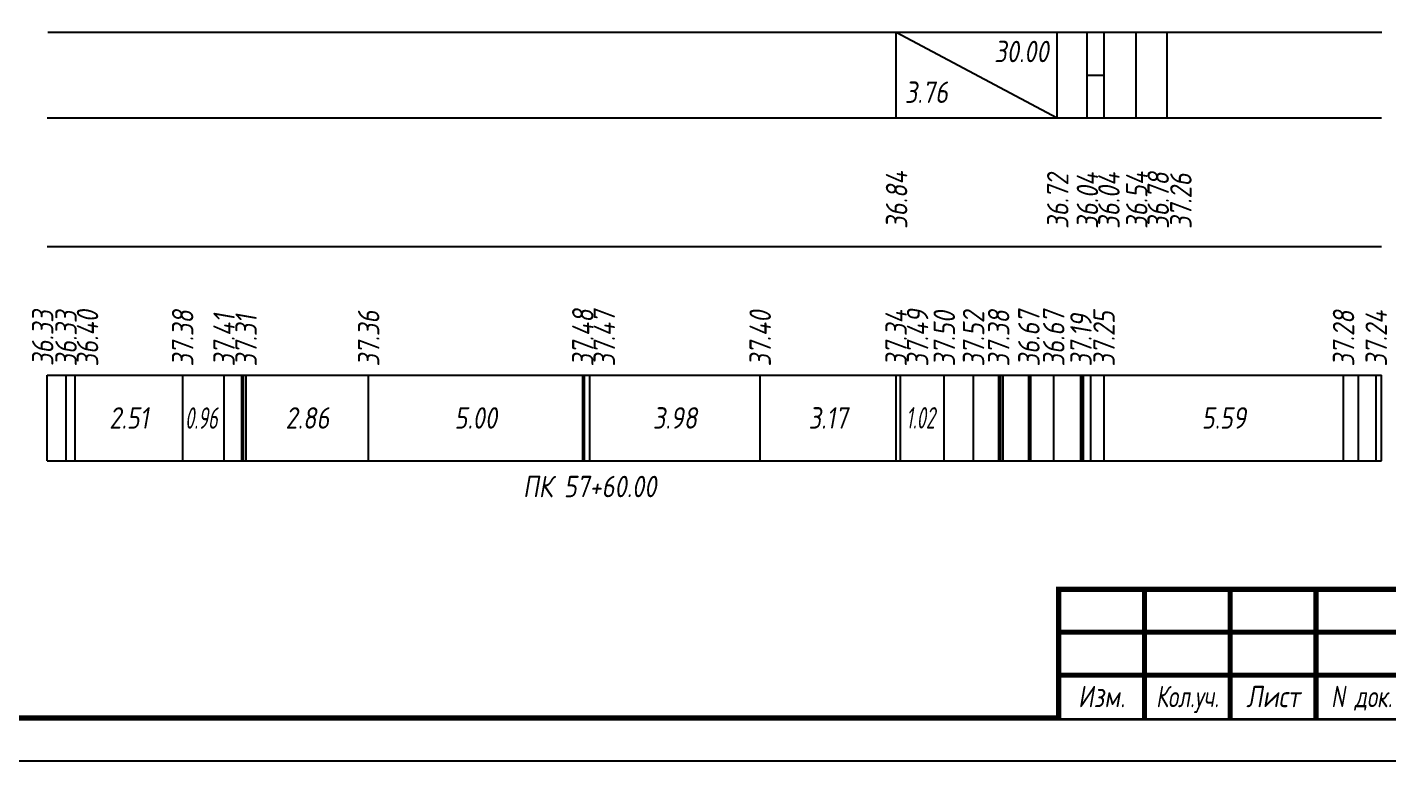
# Model space of a CAD drawing. Extents: x -717 to 1451, y -133302 to 233.
# Drawn here: x 79.7 to 238.3, y -90629.4 to -90543.8 of the extents above; entities that cross this region are included whole.
import ezdxf
from ezdxf.enums import TextEntityAlignment as Align

# ---------------------------------------------------------------- set-up
doc = ezdxf.new("R2010")
doc.units = 0
for name, color, linetype in [('Зарамочное оформление', 7, 'Continuous'), ('Код_510', 7, 'Continuous'), ('Код_516', 1, 'Continuous'), ('Подписи поперечников', 7, 'Continuous'), ('Таблица', 7, 'Continuous')]:
    doc.layers.add(name, color=color, linetype=linetype)
doc.styles.add('М', font='romand.shx', dxfattribs={"width": 0.8, "oblique": 10, "height": 2.5})

# ---------------------------------------------------------------- blocks, each defined once
blk = doc.blocks.new('Штамп')
at = {"linetype": 'Continuous'}
blk.add_wipeout([(199.95, -411.25), (384.95, -411.25), (384.95, -426.25), (199.95, -426.25)], dxfattribs=at).dxf.layer = 'Зарамочное оформление'
at = {"layer": 'Зарамочное оформление', "linetype": 'Continuous', "lineweight": -3, "const_width": 0.6, "flags": 128}
for points in [[(199.95, -426.25), (199.95, -411.25), (384.95, -411.25)], [(209.95, -411.25), (209.95, -426.25)], [(219.95, -411.25), (219.95, -426.25)], [(229.95, -411.25), (229.95, -426.25)], [(199.95, -416.25), (264.95, -416.25)], [(199.95, -421.25), (264.95, -421.25)]]:
    blk.add_lwpolyline(points, dxfattribs=at)
at = {"layer": 'Зарамочное оформление', "linetype": 'Continuous', "style": 'М', "oblique": 10}
for s, width, p in [('Изм.', 0.8, (204.95, -423.75)), ('Кол.уч.', 0.7, (214.95, -423.75)), ('Лист', 0.8, (224.95, -423.75)), ('N док.', 0.7, (235.28, -423.75))]:
    blk.add_text(s, height=2.5, dxfattribs=dict(at, width=width)).set_placement(p, align=Align.MIDDLE_CENTER)
blk = doc.blocks.new('шифр')
blk.add_blockref('Штамп', (0, -90258))

msp = doc.modelspace()

# ---------------------------------------------------------------- linework, layer by layer
at = {"flags": 128}
msp.add_lwpolyline([(-30.054, -90629.421), (389.946, -90629.421), (389.946, -90332.421), (-30.054, -90332.421)], close=True, dxfattribs=at)
at = {"const_width": 0.6, "flags": 128}
msp.add_lwpolyline([(-10.054, -90624.421), (384.946, -90624.421), (384.946, -90337.421), (-10.054, -90337.421)], close=True, dxfattribs=at)
at = {"layer": 'Код_510'}
for p, q in [((82.012, -90594.421), (82.012, -90584.421)), ((84.203, -90594.421), (84.203, -90584.421)), ((85.254, -90594.421), (85.254, -90584.421)), ((97.799, -90594.421), (97.799, -90584.421)), ((102.624, -90594.421), (102.624, -90584.421)), ((104.695, -90594.421), (104.695, -90584.421)), ((104.884, -90594.421), (104.884, -90584.421)), ((105.196, -90594.421), (105.196, -90584.421)), ((119.484, -90594.421), (119.484, -90584.421)), ((144.46, -90594.421), (144.46, -90584.421)), ((144.672, -90594.421), (144.672, -90584.421)), ((145.262, -90594.421), (145.262, -90584.421)), ((165.139, -90594.421), (165.139, -90584.421)), ((180.991, -90594.421), (180.991, -90584.421)), ((181.491, -90594.421), (181.491, -90584.421)), ((186.607, -90594.421), (186.607, -90584.421)), ((190.019, -90594.421), (190.019, -90584.421)), ((192.949, -90594.421), (192.949, -90584.421)), ((193.112, -90594.421), (193.112, -90584.421)), ((193.16, -90594.421), (193.16, -90584.421)), ((193.426, -90594.421), (193.426, -90584.421)), ((193.478, -90594.421), (193.478, -90584.421)), ((196.471, -90594.421), (196.471, -90584.421)), ((196.708, -90594.421), (196.708, -90584.421)), ((199.372, -90594.421), (199.372, -90584.421)), ((202.543, -90594.421), (202.543, -90584.421)), ((202.594, -90594.421), (202.594, -90584.421)), ((202.807, -90594.421), (202.807, -90584.421)), ((202.845, -90594.421), (202.845, -90584.421)), ((203.688, -90594.421), (203.688, -90584.421)), ((205.236, -90594.421), (205.236, -90584.421)), ((233.164, -90594.421), (233.164, -90584.421)), ((234.9, -90594.421), (234.9, -90584.421)), ((236.974, -90594.421), (236.974, -90584.421)), ((237.588, -90594.421), (237.588, -90584.421))]:
    msp.add_line(p, q, dxfattribs=at)
at = {"layer": 'Код_516'}
for p, q in [((180.991, -90554.421), (180.991, -90544.421)), ((180.991, -90544.421), (199.785, -90554.421)), ((199.785, -90554.421), (199.785, -90544.421)), ((199.785, -90554.421), (199.785, -90544.421)), ((203.248, -90554.421), (203.248, -90544.421)), ((203.248, -90554.421), (203.248, -90544.421)), ((205.248, -90554.421), (205.248, -90544.421)), ((205.248, -90554.421), (205.248, -90544.421)), ((208.998, -90554.421), (208.998, -90544.421)), ((208.998, -90554.421), (208.998, -90544.421)), ((212.588, -90554.421), (212.588, -90544.421)), ((203.248, -90549.421), (205.248, -90549.421))]:
    msp.add_line(p, q, dxfattribs=at)
at = {"layer": 'Таблица'}
for p, q in [((82.066, -90544.421), (237.642, -90544.421)), ((82.012, -90554.421), (237.588, -90554.421)), ((82.012, -90569.421), (237.588, -90569.421)), ((82.012, -90584.421), (237.588, -90584.421)), ((82.012, -90594.421), (237.588, -90594.421))]:
    msp.add_line(p, q, dxfattribs=at)

# ---------------------------------------------------------------- texts
at = {"layer": 'Код_510', "style": 'М', "oblique": 10, "width": 0.8}
for s, p in [('36.33', (81.474, -90583.368)), ('36.33', (84.203, -90583.421)), ('36.40', (86.703, -90583.421)), ('37.38', (97.799, -90583.421)), ('37.41', (102.624, -90583.421)), ('37.31', (105.196, -90583.421)), ('37.36', (119.484, -90583.421)), ('37.48', (144.46, -90583.421)), ('37.47', (146.96, -90583.421)), ('37.40', (165.139, -90583.421)), ('37.34', (180.991, -90583.421)), ('37.49', (183.491, -90583.421)), ('37.50', (186.607, -90583.421)), ('37.52', (190.019, -90583.421)), ('37.38', (192.949, -90583.421)), ('36.67', (196.471, -90583.421)), ('36.67', (199.372, -90583.421)), ('37.19', (202.543, -90583.421)), ('37.25', (205.236, -90583.421)), ('37.28', (233.164, -90583.421)), ('37.24', (236.974, -90583.421))]:
    msp.add_text(s, height=2.5, rotation=90, dxfattribs=at).set_placement(p, align=Align.MIDDLE_LEFT)
at = {"layer": 'Код_510', "style": 'М', "oblique": 10}
for s, width, p in [('2.51', 0.8, (91.527, -90589.421)), ('0.96', 0.6, (99.973, -90589.435)), ('2.86', 0.8, (112.34, -90589.421)), ('5.00', 0.8, (131.972, -90589.421)), ('3.98', 0.8, (155.2, -90589.421)), ('3.17', 0.8, (173.065, -90589.421)), ('1.02', 0.6, (183.826, -90589.408)), ('5.59', 0.8, (219.2, -90589.421))]:
    msp.add_text(s, height=2.5, dxfattribs=dict(at, width=width)).set_placement(p, align=Align.MIDDLE_CENTER)
at = {"layer": 'Код_516', "style": 'М', "oblique": 10, "width": 0.8}
msp.add_text('30.00', height=2.5, dxfattribs=at).set_placement((198.785, -90545.421), align=Align.TOP_RIGHT)
msp.add_text('3.76', height=2.5, dxfattribs=at).set_placement((181.991, -90553.421), align=Align.BOTTOM_LEFT)
for s, p in [('36.84', (181.045, -90567.371)), ('36.72', (199.839, -90567.371)), ('36.04', (203.302, -90567.371)), ('36.04', (205.802, -90567.371)), ('36.54', (209.052, -90567.371)), ('36.78', (211.552, -90567.371)), ('37.26', (214.194, -90567.371))]:
    msp.add_text(s, height=2.5, rotation=90, dxfattribs=at).set_placement(p, align=Align.MIDDLE_LEFT)
at = {"layer": 'Подписи поперечников', "style": 'М', "oblique": 10, "width": 0.8}
msp.add_text('ПК 57+60.00', height=2.5, dxfattribs=at).set_placement((145.262, -90599.421), align=Align.BOTTOM_CENTER)

# ---------------------------------------------------------------- next in the draw order: block references
msp.add_blockref('шифр', (0, 59.829))

doc.saveas('drawing.dxf')
